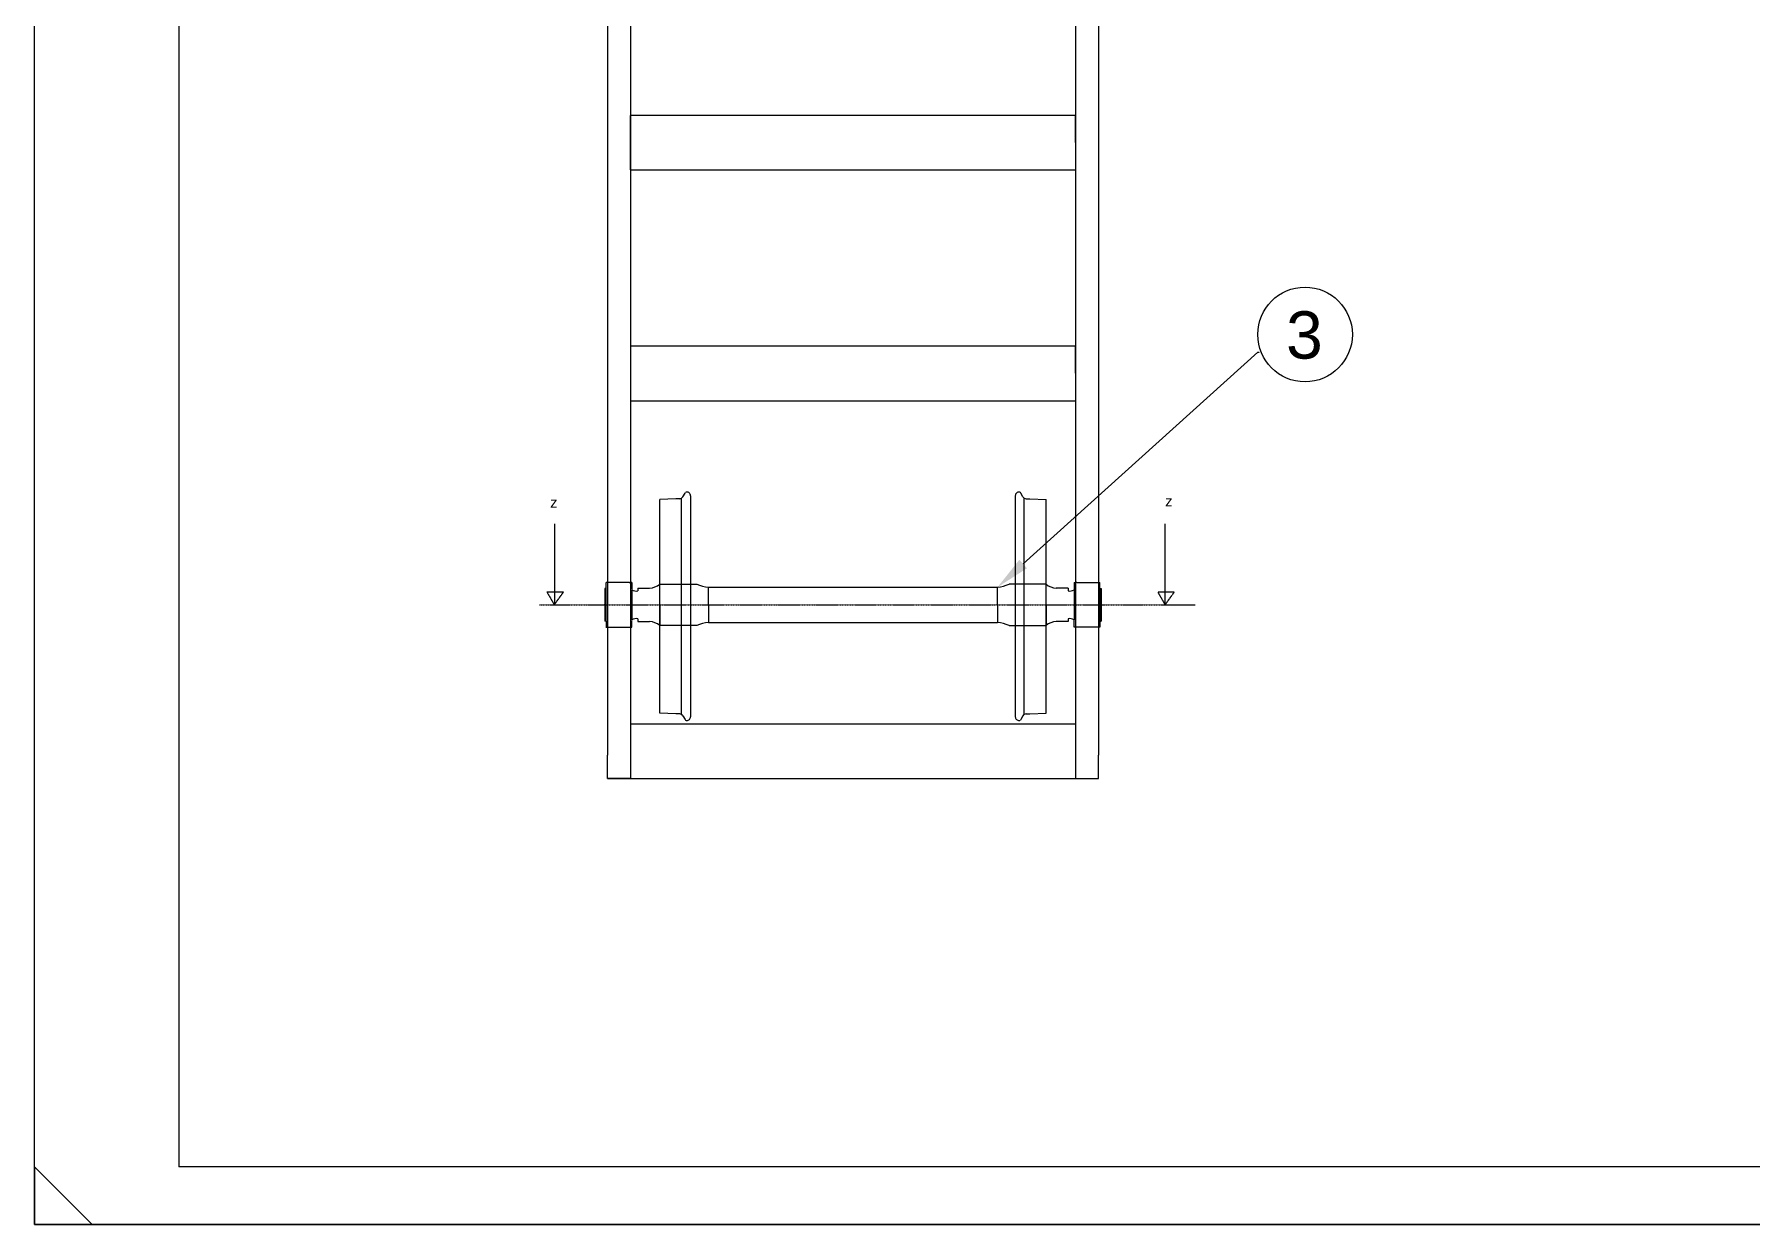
# Model space of a CAD drawing. Header units: millimetres. Extents: x -20242 to 39158, y -15780 to 26220.
# Drawn here: x -20242 to 9458, y -15780 to 4800 of the extents above; entities that cross this region are included whole.
import ezdxf
from ezdxf import colors
from ezdxf.entities.mleader import LeaderData, LeaderLine
from ezdxf.math import Vec2, Vec3

# ---------------------------------------------------------------- set-up
doc = ezdxf.new("R2010")
doc.units = ezdxf.units.MM
doc.linetypes.add('AM_ISO02W050x2', pattern=[3.75, 3, -0.75])
doc.linetypes.add('CENTER2', pattern=[28.575, 19.05, -3.175, 3.175, -3.175])
doc.styles.get("Standard").update_dxf_attribs({"font": 'arial.ttf'})

# ---------------------------------------------------------------- blocks, each defined once
blk = doc.blocks.new('*U14')
at = {"color": 0, "linetype": 'CENTER2', "lineweight": -3, "transparency": 16777216}
blk.add_line((-5421, 0), (5920, 0), dxfattribs=at)

msp = doc.modelspace()

# ---------------------------------------------------------------- linework, layer by layer
for p, q in [((-10331.2, 10550.657), (-10331.2, -7663.172)), ((-1838.987, 10550.657), (-1838.987, -7663.172)), ((-9932.148, 6936.828), (-9932.148, 2936.828)), ((-2238.039, 6936.828), (-2238.039, 2936.828)), ((-9932.148, 2936.828), (-9932.148, -1063.172)), ((-2238.039, 2936.828), (-2238.039, -1063.172)), ((-9932.148, -1063.172), (-9932.148, -5063.172)), ((-2238.039, -1063.172), (-2238.039, -5063.172)), ((-9147.094, -3228.463), (-9425.094, -3242.351)), ((-9147.094, -3228.463), (-9425.094, -3242.351)), ((-9425.094, -6935.775), (-9425.094, -3242.351)), ((-9425.094, -6935.775), (-9425.094, -3242.351)), ((-9080.724, -3228.463), (-9147.094, -3228.463)), ((-9080.724, -3228.463), (-9147.094, -3228.463)), ((-9048.724, -6958.238), (-9048.724, -3219.889)), ((-9048.724, -6958.238), (-9048.724, -3219.889)), ((-9025.298, -3196.463), (-8988.536, -3132.789)), ((-9025.298, -3196.463), (-8988.536, -3132.789)), ((-8988.536, -3132.789), (-8981.273, -3120.208)), ((-8988.536, -3132.789), (-8981.273, -3120.208)), ((-8893.094, -3178.463), (-8893.094, -6999.663)), ((-8893.094, -3178.463), (-8893.094, -6999.663)), ((-3277.094, -3178.463), (-3277.094, -6999.663)), ((-3277.094, -3178.463), (-3277.094, -6999.663)), ((-3181.651, -3132.789), (-3188.915, -3120.208)), ((-3181.651, -3132.789), (-3188.915, -3120.208)), ((-3144.889, -3196.463), (-3181.651, -3132.789)), ((-3144.889, -3196.463), (-3181.651, -3132.789)), ((-3121.463, -6958.238), (-3121.463, -3219.889)), ((-3121.463, -6958.238), (-3121.463, -3219.889)), ((-3089.463, -3228.463), (-3023.094, -3228.463)), ((-3089.463, -3228.463), (-3023.094, -3228.463)), ((-3023.094, -3228.463), (-2745.094, -3242.351)), ((-3023.094, -3228.463), (-2745.094, -3242.351)), ((-2745.094, -6935.775), (-2745.094, -3242.351)), ((-2745.094, -6935.775), (-2745.094, -3242.351)), ((-10353.094, -4783.663), (-10353.094, -4677.983)), ((-10309.094, -4677.983), (-10353.094, -4677.983)), ((-10353.094, -4783.663), (-10353.094, -4677.983)), ((-10309.094, -4677.983), (-10353.094, -4677.983)), ((-9957.094, -4677.983), (-10309.094, -4677.983)), ((-9957.094, -4677.983), (-9943.094, -4677.983)), ((-9957.094, -4677.983), (-9943.094, -4677.983)), ((-9922.02, -4677.983), (-9943.094, -4677.983)), ((-9922.02, -4677.983), (-9943.094, -4677.983)), ((-9909.094, -4677.983), (-9922.02, -4677.983)), ((-9909.094, -4677.983), (-9922.02, -4677.983)), ((-9909.094, -4677.983), (-9909.094, -4795.046)), ((-9909.094, -4677.983), (-9909.094, -4795.046)), ((-9425.094, -4707.663), (-8785.094, -4707.663)), ((-9425.094, -5063.663), (-9425.094, -4707.663)), ((-9425.094, -4707.663), (-8785.094, -4707.663)), ((-9425.094, -5063.663), (-9425.094, -4707.663)), ((-2745.094, -4707.663), (-3385.094, -4707.663)), ((-2745.094, -4707.663), (-3385.094, -4707.663)), ((-2745.094, -5063.663), (-2745.094, -4707.663)), ((-2745.094, -5063.663), (-2745.094, -4707.663)), ((-2261.094, -4677.983), (-2261.094, -4795.046)), ((-2261.094, -4677.983), (-2248.167, -4677.983)), ((-2261.094, -4677.983), (-2261.094, -4795.046)), ((-2261.094, -4677.983), (-2248.167, -4677.983)), ((-2248.167, -4677.983), (-2227.094, -4677.983)), ((-2248.167, -4677.983), (-2227.094, -4677.983)), ((-2213.094, -4677.983), (-2227.094, -4677.983)), ((-2213.094, -4677.983), (-2227.094, -4677.983)), ((-2213.094, -4677.983), (-1861.094, -4677.983)), ((-1861.094, -4677.983), (-1817.094, -4677.983)), ((-1861.094, -4677.983), (-1817.094, -4677.983)), ((-1817.094, -4783.663), (-1817.094, -4677.983)), ((-1817.094, -4783.663), (-1817.094, -4677.983)), ((-10357.094, -4779.663), (-10377.094, -4779.663)), ((-10377.094, -4779.663), (-10377.094, -4898.803)), ((-10357.094, -4779.663), (-10377.094, -4779.663)), ((-10377.094, -4779.663), (-10377.094, -4944.523)), ((-10377.094, -4944.523), (-10377.094, -5063.663)), ((-10377.094, -4944.523), (-10377.094, -5063.663)), ((-10357.094, -4779.663), (-10357.094, -4806.406)), ((-10357.094, -4779.663), (-10357.094, -4806.406)), ((-10357.094, -4806.406), (-10357.094, -4905.788)), ((-10357.094, -4806.406), (-10357.094, -4905.788)), ((-10353.069, -4806.406), (-10357.094, -4806.406)), ((-10357.094, -4806.663), (-10357.094, -4905.788)), ((-10357.094, -4806.663), (-10357.094, -4905.788)), ((-10357.094, -4806.663), (-10357.094, -4905.788)), ((-10357.094, -4806.663), (-10357.094, -4905.788)), ((-10357.094, -4905.788), (-10357.094, -4908.963)), ((-10357.094, -4905.788), (-10357.094, -4934.363)), ((-10357.094, -4934.363), (-10357.094, -4937.538)), ((-10357.094, -4934.363), (-10357.094, -4937.538)), ((-10357.094, -4937.538), (-10357.094, -5320.663)), ((-10357.094, -4937.538), (-10357.094, -5320.663)), ((-10357.094, -4937.538), (-10357.094, -5347.609)), ((-10357.094, -4937.538), (-10357.094, -5320.663)), ((-10357.094, -4937.538), (-10357.094, -5320.663)), ((-10357.094, -4937.538), (-10357.094, -5347.609)), ((-10353.094, -4806.406), (-10353.068, -4783.663)), ((-10353.094, -5320.92), (-10353.068, -4783.663)), ((-9909.094, -4806.406), (-9909.094, -5320.663)), ((-9805.094, -4773.663), (-9601.094, -4773.663)), ((-9805.094, -4773.663), (-9805.094, -4823.663)), ((-9805.094, -4773.663), (-9601.094, -4773.663)), ((-9805.094, -4773.663), (-9805.094, -4823.663)), ((-8585.094, -5063.663), (-8585.094, -4759.663)), ((-8585.094, -4759.663), (-3585.094, -4759.663)), ((-8585.094, -5063.663), (-8585.094, -4759.663)), ((-8585.094, -4759.663), (-3585.094, -4759.663)), ((-3585.094, -5063.663), (-3585.094, -4759.663)), ((-3585.094, -5063.663), (-3585.094, -4759.663)), ((-2365.094, -4773.663), (-2569.094, -4773.663)), ((-2365.094, -4773.663), (-2569.094, -4773.663)), ((-2365.094, -4773.663), (-2365.094, -4823.663)), ((-2365.094, -4773.663), (-2365.094, -4823.663)), ((-2261.094, -4795.046), (-2261.094, -4806.406)), ((-2261.094, -4795.046), (-2261.094, -4806.406)), ((-2261.094, -4795.046), (-2261.094, -4806.406)), ((-2261.094, -4795.046), (-2261.094, -4806.406)), ((-2261.094, -4806.406), (-2261.094, -5320.663)), ((-1817.094, -4806.406), (-1817.12, -4783.663)), ((-1817.094, -5320.92), (-1817.12, -4783.663)), ((-1817.119, -4806.406), (-1813.094, -4806.406)), ((-1813.094, -4779.663), (-1813.094, -4806.406)), ((-1813.094, -4779.663), (-1793.094, -4779.663)), ((-1813.094, -4779.663), (-1813.094, -4806.406)), ((-1813.094, -4779.663), (-1793.094, -4779.663)), ((-1813.094, -4806.406), (-1813.094, -4905.788)), ((-1813.094, -4806.406), (-1813.094, -4905.788)), ((-1813.094, -4806.663), (-1813.094, -4905.788)), ((-1813.094, -4806.663), (-1813.094, -4905.788)), ((-1813.094, -4806.663), (-1813.094, -4905.788)), ((-1813.094, -4806.663), (-1813.094, -4905.788)), ((-1813.094, -4905.788), (-1813.094, -4908.963)), ((-1813.094, -4905.788), (-1813.094, -4934.363)), ((-1813.094, -4934.363), (-1813.094, -4937.538)), ((-1813.094, -4934.363), (-1813.094, -4937.538)), ((-1813.094, -4937.538), (-1813.094, -5320.663)), ((-1813.094, -4937.538), (-1813.094, -5320.663)), ((-1813.094, -4937.538), (-1813.094, -5347.609)), ((-1813.094, -4937.538), (-1813.094, -5320.663)), ((-1813.094, -4937.538), (-1813.094, -5320.663)), ((-1813.094, -4937.538), (-1813.094, -5347.609)), ((-1793.094, -4779.663), (-1793.094, -4898.803)), ((-1793.094, -4779.663), (-1793.094, -4944.523)), ((-1793.094, -4944.523), (-1793.094, -5063.663)), ((-1793.094, -4944.523), (-1793.094, -5063.663)), ((-10381.094, -5063.663), (-10384.669, -5063.663)), ((-10381.094, -5063.663), (-10384.669, -5063.663)), ((-10377.094, -5063.663), (-10377.094, -5347.609)), ((-10377.094, -5063.663), (-10377.094, -5347.609)), ((-10357.094, -5063.663), (-10361.094, -5063.663)), ((-10357.094, -5063.663), (-10361.094, -5063.663)), ((-10353.069, -5298.389), (-10357.094, -5298.39)), ((-10353.201, -5343.619), (-10353.308, -5449.343)), ((-10353.201, -5343.619), (-10353.308, -5449.343)), ((-10353.094, -5343.629), (-10353.094, -5320.92)), ((-10353.094, -5343.629), (-10353.094, -5320.92)), ((-9932.148, -5063.172), (-9932.148, -7263.172)), ((-9909.094, -5449.343), (-9909.094, -5332.28)), ((-9909.094, -5449.343), (-9909.094, -5332.28)), ((-9805.094, -5303.663), (-9805.094, -5353.663)), ((-9805.094, -5303.663), (-9805.094, -5353.663)), ((-9425.094, -5063.663), (-9425.094, -5419.663)), ((-9425.094, -5063.663), (-9425.094, -5419.663)), ((-8585.094, -5063.663), (-8585.094, -5367.663)), ((-8585.094, -5063.663), (-8585.094, -5367.663)), ((-3585.094, -5063.663), (-3585.094, -5367.663)), ((-3585.094, -5063.663), (-3585.094, -5367.663)), ((-2745.094, -5063.663), (-2745.094, -5419.663)), ((-2745.094, -5063.663), (-2745.094, -5419.663)), ((-2365.094, -5303.663), (-2365.094, -5353.663)), ((-2365.094, -5303.663), (-2365.094, -5353.663)), ((-2261.094, -5332.28), (-2261.094, -5320.92)), ((-2261.094, -5332.28), (-2261.094, -5320.92)), ((-2261.094, -5332.28), (-2261.094, -5320.92)), ((-2261.094, -5332.28), (-2261.094, -5320.92)), ((-2261.094, -5449.343), (-2261.094, -5332.28)), ((-2261.094, -5449.343), (-2261.094, -5332.28)), ((-2238.039, -5063.172), (-2238.039, -7263.172)), ((-1817.119, -5298.389), (-1813.094, -5298.39)), ((-1817.094, -5343.629), (-1817.094, -5320.92)), ((-1817.094, -5343.629), (-1817.094, -5320.92)), ((-1816.986, -5343.619), (-1816.88, -5449.343)), ((-1816.986, -5343.619), (-1816.88, -5449.343)), ((-1793.094, -5063.663), (-1793.094, -5347.609)), ((-1793.094, -5063.663), (-1793.094, -5347.609)), ((-10357.094, -5347.609), (-10377.094, -5347.609)), ((-10357.094, -5347.609), (-10377.094, -5347.609)), ((-10357.094, -5449.343), (-9909.094, -5449.343)), ((-10357.094, -5449.343), (-9909.094, -5449.343)), ((-9805.094, -5353.663), (-9601.094, -5353.663)), ((-9805.094, -5353.663), (-9601.094, -5353.663)), ((-8785.094, -5419.663), (-9425.094, -5419.663)), ((-8785.094, -5419.663), (-9425.094, -5419.663)), ((-8585.094, -5367.663), (-3585.094, -5367.663)), ((-8585.094, -5367.663), (-3585.094, -5367.663)), ((-3385.094, -5419.663), (-2745.094, -5419.663)), ((-3385.094, -5419.663), (-2745.094, -5419.663)), ((-2365.094, -5353.663), (-2569.094, -5353.663)), ((-2365.094, -5353.663), (-2569.094, -5353.663)), ((-1813.094, -5449.343), (-2261.094, -5449.343)), ((-1813.094, -5449.343), (-2261.094, -5449.343)), ((-1813.094, -5347.609), (-1793.094, -5347.609)), ((-1813.094, -5347.609), (-1793.094, -5347.609)), ((-9147.094, -6949.663), (-9425.094, -6935.775)), ((-9147.094, -6949.663), (-9425.094, -6935.775)), ((-9080.724, -6949.663), (-9147.094, -6949.663)), ((-9080.724, -6949.663), (-9147.094, -6949.663)), ((-9025.298, -6981.663), (-8988.536, -7045.337)), ((-9025.298, -6981.663), (-8988.536, -7045.337)), ((-8988.536, -7045.337), (-8981.273, -7057.918)), ((-8988.536, -7045.337), (-8981.273, -7057.918)), ((-8957.514, -7063.663), (-8957.094, -7063.663)), ((-8957.514, -7063.663), (-8957.094, -7063.663)), ((-3212.674, -7063.663), (-3213.094, -7063.663)), ((-3212.674, -7063.663), (-3213.094, -7063.663)), ((-3181.651, -7045.337), (-3188.915, -7057.918)), ((-3181.651, -7045.337), (-3188.915, -7057.918)), ((-3144.889, -6981.663), (-3181.651, -7045.337)), ((-3144.889, -6981.663), (-3181.651, -7045.337)), ((-3089.463, -6949.663), (-3023.094, -6949.663)), ((-3089.463, -6949.663), (-3023.094, -6949.663)), ((-3023.094, -6949.663), (-2745.094, -6935.775)), ((-3023.094, -6949.663), (-2745.094, -6935.775)), ((-20241.693, -14780.091), (-19241.693, -15780.091))]:
    msp.add_line(p, q)
at = {"linetype": 'AM_ISO02W050x2'}
for p, q in [((-2238.039, 3399.202), (-9935.648, 3399.202)), ((-9935.648, 3399.202), (-9935.648, 2932.002)), ((-2238.039, 2932.002), (-2238.039, 3399.202)), ((-9935.648, 2932.002), (-9935.648, 2455.802)), ((-9935.648, 2455.802), (-2241.539, 2455.802)), ((-2234.539, -590.772), (-9932.148, -590.772)), ((-9932.148, -590.772), (-9932.148, -1057.972)), ((-2234.539, -1057.972), (-2234.539, -590.772)), ((-9932.148, -1057.972), (-9932.148, -1534.172)), ((-9932.148, -1534.172), (-2238.039, -1534.172)), ((-2238.887, -7124.139), (-9936.496, -7124.139)), ((-9932.148, -7263.172), (-9932.148, -8067.539)), ((-2238.039, -7263.172), (-2238.039, -8067.539)), ((-10331.2, -8067.539), (-10331.2, -7663.172)), ((-1838.987, -8067.539), (-1838.987, -7663.172)), ((-10331.2, -8067.539), (-9936.496, -8067.539)), ((-9936.496, -8067.539), (-10331.2, -8067.539)), ((-9936.496, -8067.539), (-2242.387, -8067.539)), ((-2242.387, -8067.539), (-1838.987, -8067.539))]:
    msp.add_line(p, q, dxfattribs=at)
at = {"linetype": 'AM_ISO02W050x2', "lineweight": -3}
for p, q in [((-11243.947, -3660.823), (-11243.947, -5063.663)), ((-685.398, -5063.663), (-685.398, -3660.823)), ((-11091.534, -4844.603), (-11376.121, -4844.603)), ((-11376.121, -4844.603), (-11249.456, -5063.663)), ((-11249.456, -5063.663), (-11091.534, -4844.603)), ((-527.476, -4844.603), (-812.062, -4844.603)), ((-812.062, -4844.603), (-685.398, -5063.663)), ((-685.398, -5063.663), (-527.476, -4844.603)), ((-11249.456, -5063.663), (-11249.456, -5063.663)), ((-11249.456, -5063.663), (-11249.456, -5063.663)), ((-685.398, -5063.663), (-685.398, -5063.663)), ((-685.398, -5063.663), (-685.398, -5063.663)), ((-685.398, -5063.663), (-164.639, -5063.663))]:
    msp.add_line(p, q, dxfattribs=at)
msp.add_lwpolyline([(-20241.693, 26219.909), (39158.307, 26219.909), (39158.307, -15780.091), (-20241.693, -15780.091)], close=True)
for points in [[(-17741.693, -15780.091), (-20241.693, -15780.091), (-20241.693, 26219.909), (-17741.693, 26219.909)], [(-17741.693, 25219.909), (-17741.693, -14780.091)], [(-20241.693, -14780.091), (-20241.693, -15780.091), (39158.307, -15780.091), (39158.307, -14780.091)], [(38158.307, -14780.091), (-17741.693, -14780.091)]]:
    msp.add_lwpolyline(points)
at = {"lineweight": -3}
msp.add_circle((1734.626, -389.528), 817.856, dxfattribs=at)
for centre, radius, start, end in [((-9080.724, -3164.463), 64, 270, 330), ((-9080.724, -3164.463), 64, 270, 330), ((-8957.514, -3166.463), 52, 90, 117.1875701), ((-8957.514, -3166.463), 52, 90, 117.1875701), ((-8957.094, -3178.463), 64, 0, 93.8113155), ((-8957.094, -3178.463), 64, 0, 93.8113155), ((-3213.094, -3178.463), 64, 86.1886845, 180), ((-3213.094, -3178.463), 64, 86.1886845, 180), ((-3212.674, -3166.463), 52, 62.8124299, 90), ((-3212.674, -3166.463), 52, 62.8124299, 90), ((-3089.463, -3164.463), 64, 210, 270), ((-3089.463, -3164.463), 64, 210, 270), ((-9613.128, -4473.905), 300, 272.2990268, 308.8130637), ((-9613.128, -4473.905), 300, 272.2990268, 308.8130637), ((-8510.879, -4063.608), 700, 246.9375237, 263.9140439), ((-8510.879, -4063.608), 700, 246.9375237, 263.9140439), ((-3659.308, -4063.608), 700, 276.0859561, 293.0624763), ((-3659.308, -4063.608), 700, 276.0859561, 293.0624763), ((-2557.059, -4473.905), 300, 231.1869363, 267.7009732), ((-2557.059, -4473.905), 300, 231.1869363, 267.7009732), ((-9832.722, -4666.067), 160, 241.4893448, 279.9435496), ((-9832.722, -4666.067), 160, 241.4893448, 279.9435496), ((-2337.465, -4666.067), 160, 260.0564504, 298.5106552), ((-2337.465, -4666.067), 160, 260.0564504, 298.5106552), ((-9832.722, -5461.26), 160, 80.0564504, 118.5106552), ((-9832.722, -5461.26), 160, 80.0564504, 118.5106552), ((-2337.465, -5461.26), 160, 61.4893448, 99.9435496), ((-2337.465, -5461.26), 160, 61.4893448, 99.9435496), ((-9613.128, -5653.422), 300, 51.1869363, 87.7009732), ((-9613.128, -5653.422), 300, 51.1869363, 87.7009732), ((-8510.879, -6063.718), 700, 96.0859561, 113.0624763), ((-8510.879, -6063.718), 700, 96.0859561, 113.0624763), ((-3659.308, -6063.718), 700, 66.9375237, 83.9140439), ((-3659.308, -6063.718), 700, 66.9375237, 83.9140439), ((-2557.059, -5653.422), 300, 92.2990268, 128.8130637), ((-2557.059, -5653.422), 300, 92.2990268, 128.8130637), ((-9080.724, -7013.663), 64, 30, 90), ((-9080.724, -7013.663), 64, 30, 90), ((-8957.514, -7011.663), 52, 242.8124299, 270), ((-8957.514, -7011.663), 52, 242.8124299, 270), ((-8957.094, -6999.663), 64, 266.1886845, 0), ((-8957.094, -6999.663), 64, 266.1886845, 0), ((-3213.094, -6999.663), 64, 180, 273.8113155), ((-3213.094, -6999.663), 64, 180, 273.8113155), ((-3212.674, -7011.663), 52, 270, 297.1875701), ((-3212.674, -7011.663), 52, 270, 297.1875701), ((-3089.463, -7013.663), 64, 90, 150), ((-3089.463, -7013.663), 64, 90, 150)]:
    msp.add_arc(centre, radius, start, end)

# ---------------------------------------------------------------- block references
at = {"linetype": 'CENTER2', "lineweight": -3}
msp.add_blockref('*U14', (-6085.094, -5063.663), dxfattribs=at)

# ---------------------------------------------------------------- texts
at = {"lineweight": -3}
msp.add_text('3', height=817.856, dxfattribs=at).set_placement((1406.201, -806.665))
at = {"linetype": 'AM_ISO02W050x2', "lineweight": -3}
for p in [(-11320.288, -3382.902), (-685.398, -3362.574)]:
    msp.add_text('z', height=180.558, dxfattribs=at).set_placement(p)

# ---------------------------------------------------------------- leaders
at = {"lineweight": -3}
ml = msp.add_multileader_mtext('Standard', dxfattribs=at)
ml.set_content('1', color=256)
ml.set_leader_properties()
ml.build(insert=Vec2(0, 0))
ml.multileader.update_dxf_attribs({"arrow_head_size": 600})
ctx = ml.context
ctx.base_point, ctx.char_height, ctx.arrow_head_size, ctx.landing_gap_size, ctx.plane_origin = Vec3(940.771, -695.357), 12, 600, 6, Vec3(-3585.094, -4759.663)
notes = []
notes.append((ctx, [(0, (1, 1, 0), (916.771, -695.357), (1, 0), 24, [(0, [(-3585.094, -4759.663)], 0, [])])]))
ctx.mtext.insert, ctx.mtext.flow_direction = Vec3(946.771, -689.357), 5
for ctx, leaders in notes:
    for number, flags, end, landing, length, lines in leaders:
        leader = LeaderData()
        leader.index, (leader.has_last_leader_line, leader.has_dogleg_vector, leader.attachment_direction) = number, flags
        leader.last_leader_point, leader.dogleg_vector, leader.dogleg_length = Vec3(end), Vec3(landing), length
        for number, points, colour, breaks in lines:
            line = LeaderLine()
            line.index, line.vertices, line.color, line.breaks = number, Vec3.list(points), colors.encode_raw_color(colour), breaks
            leader.lines.append(line)
        ctx.leaders.append(leader)

doc.saveas('drawing.dxf')
